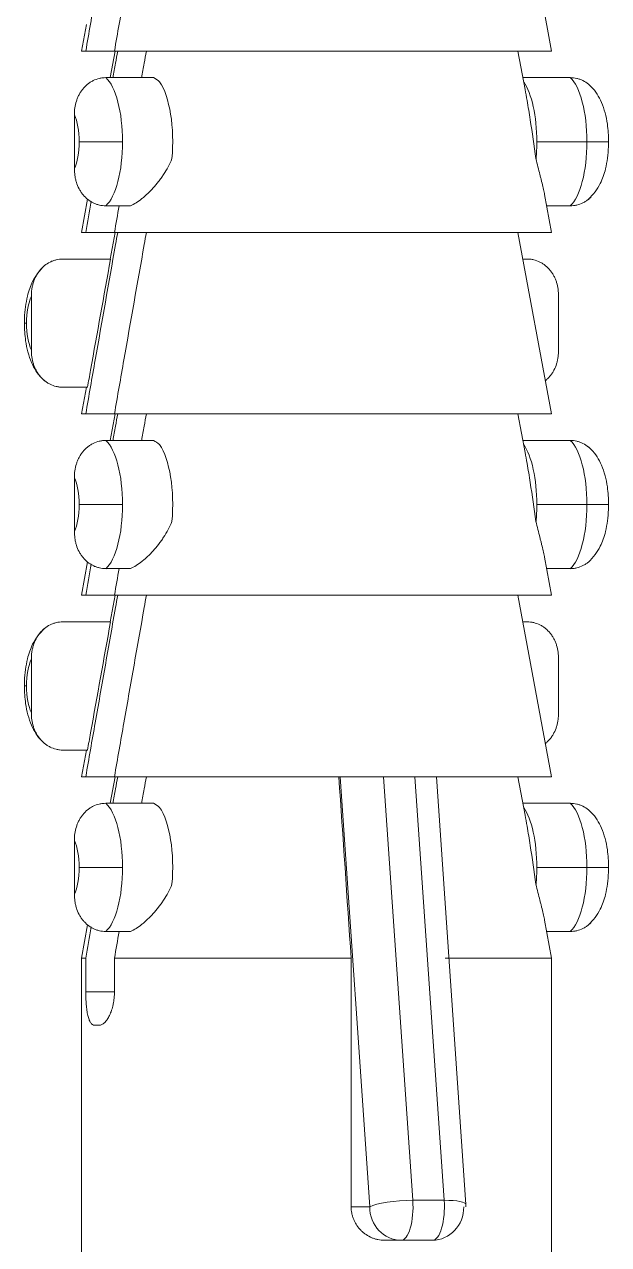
# Model space of a CAD drawing. Header units: millimetres. Extents: x 17284 to 19660, y -6011 to -2651.
# Drawn here: x 17810.46 to 17819.16, y -3349.9 to -3331.74 of the extents above; entities that cross this region are included whole.
import ezdxf

# ---------------------------------------------------------------- set-up
doc = ezdxf.new("R2010")
doc.units = ezdxf.units.MM

msp = doc.modelspace()

# ---------------------------------------------------------------- linework, layer by layer
at = {"linetype": 'Continuous', "lineweight": 18, "extrusion": (-1.22465e-16, -1, 0)}
for p, q in [((17818.306, -3332.141), (17817.806, -3329.441)), ((17811.379, -3331.744), (17811.306, -3332.141)), ((17811.37, -3332.141), (17811.306, -3332.141)), ((17811.37, -3332.141), (17811.797, -3332.141)), ((17811.806, -3332.141), (17811.733, -3332.537)), ((17818.306, -3332.141), (17811.797, -3332.141)), ((17817.912, -3332.715), (17817.806, -3332.141)), ((17811.669, -3332.537), (17812.38, -3332.537)), ((17818.584, -3332.537), (17817.879, -3332.537)), ((17811.201, -3333.891), (17811.201, -3333.091)), ((17811.398, -3334.345), (17811.306, -3334.841)), ((17811.669, -3334.444), (17812.037, -3334.444)), ((17818.306, -3334.841), (17818.201, -3334.274)), ((17818.584, -3334.444), (17818.233, -3334.444)), ((17811.37, -3334.841), (17811.306, -3334.841)), ((17811.37, -3334.841), (17811.797, -3334.841)), ((17811.806, -3334.841), (17811.733, -3335.237)), ((17818.306, -3334.841), (17811.797, -3334.841)), ((17818.306, -3337.541), (17817.806, -3334.841)), ((17811.028, -3335.237), (17811.739, -3335.237)), ((17817.943, -3335.237), (17817.879, -3335.237)), ((17810.561, -3335.791), (17810.561, -3336.591)), ((17818.41, -3335.791), (17818.41, -3336.591)), ((17811.028, -3337.144), (17811.396, -3337.144)), ((17811.379, -3337.144), (17811.306, -3337.541)), ((17811.37, -3337.541), (17811.306, -3337.541)), ((17811.37, -3337.541), (17811.797, -3337.541)), ((17811.806, -3337.541), (17811.733, -3337.937)), ((17818.306, -3337.541), (17811.797, -3337.541)), ((17817.912, -3338.115), (17817.806, -3337.541)), ((17811.669, -3337.937), (17812.38, -3337.937)), ((17818.584, -3337.937), (17817.879, -3337.937)), ((17811.201, -3339.291), (17811.201, -3338.491)), ((17818.306, -3340.241), (17818.201, -3339.674)), ((17811.398, -3339.745), (17811.306, -3340.241)), ((17811.669, -3339.844), (17812.037, -3339.844)), ((17818.584, -3339.844), (17818.233, -3339.844)), ((17811.37, -3340.241), (17811.306, -3340.241)), ((17811.37, -3340.241), (17811.797, -3340.241)), ((17811.806, -3340.241), (17811.733, -3340.637)), ((17818.306, -3340.241), (17811.797, -3340.241)), ((17818.306, -3342.941), (17817.806, -3340.241)), ((17811.028, -3340.637), (17811.739, -3340.637)), ((17817.943, -3340.637), (17817.879, -3340.637)), ((17810.561, -3341.191), (17810.561, -3341.991)), ((17818.41, -3341.191), (17818.41, -3341.991)), ((17811.028, -3342.544), (17811.396, -3342.544)), ((17811.379, -3342.544), (17811.306, -3342.941)), ((17811.37, -3342.941), (17811.306, -3342.941)), ((17811.37, -3342.941), (17811.797, -3342.941)), ((17811.806, -3342.941), (17811.733, -3343.337)), ((17818.306, -3342.941), (17811.797, -3342.941)), ((17817.031, -3349.306), (17816.592, -3342.941)), ((17817.912, -3343.515), (17817.806, -3342.941)), ((17811.669, -3343.337), (17812.38, -3343.337)), ((17818.584, -3343.337), (17817.879, -3343.337)), ((17811.201, -3344.691), (17811.201, -3343.891)), ((17811.398, -3345.145), (17811.306, -3345.641)), ((17818.306, -3345.641), (17818.201, -3345.074)), ((17811.669, -3345.244), (17812.037, -3345.244)), ((17818.584, -3345.244), (17818.233, -3345.244)), ((17811.37, -3345.641), (17811.306, -3345.641)), ((17811.306, -3345.641), (17811.306, -3351.641)), ((17811.37, -3345.641), (17811.37, -3346.141)), ((17811.797, -3345.641), (17815.322, -3345.641)), ((17811.797, -3345.641), (17811.797, -3346.141)), ((17815.322, -3349.341), (17815.322, -3345.641)), ((17816.724, -3345.641), (17818.306, -3345.641)), ((17818.306, -3351.641), (17818.306, -3345.641)), ((17811.572, -3346.641), (17811.501, -3346.641)), ((17816.065, -3349.841), (17815.815, -3349.841)), ((17816.065, -3349.841), (17816.532, -3349.841))]:
    msp.add_line(p, q, dxfattribs=at)
at = {"linetype": 'Continuous', "lineweight": 13, "extrusion": (-1.22465e-16, -1, 0)}
for p, q in [((17811.918, -3333.491), (17811.273, -3333.491)), ((17818.833, -3333.491), (17818.086, -3333.491)), ((17818.833, -3333.491), (17819.155, -3333.491)), ((17810.457, -3336.191), (17810.489, -3336.191)), ((17811.918, -3338.891), (17811.273, -3338.891)), ((17818.833, -3338.891), (17818.086, -3338.891)), ((17818.833, -3338.891), (17819.155, -3338.891)), ((17810.457, -3341.591), (17810.489, -3341.591)), ((17815.598, -3349.341), (17815.156, -3342.941)), ((17815.805, -3342.941), (17816.24, -3349.245)), ((17816.707, -3349.245), (17816.272, -3342.941)), ((17811.918, -3344.291), (17811.273, -3344.291)), ((17818.833, -3344.291), (17818.086, -3344.291)), ((17818.833, -3344.291), (17819.155, -3344.291)), ((17811.37, -3346.141), (17811.797, -3346.141)), ((17816.24, -3349.245), (17816.707, -3349.245)), ((17815.322, -3349.341), (17815.598, -3349.341))]:
    msp.add_line(p, q, dxfattribs=at)
at = {"linetype": 'Continuous', "lineweight": 18}
msp.add_arc((17816.532, -3349.341), 0.5, 0, 3.95, dxfattribs=at)
at = {"linetype": 'Continuous', "lineweight": 13}
for centre, major_axis, ratio, start_param, end_param in [((17811.562, -3333.491), (0, 1), 0.355976, 4.712389, 5.978493), ((17818.477, -3333.491), (0, -1), 0.355976, 1.570796, 2.8369), ((17811.095, -3333.491), (0, -0.5), 0.355976, 1.570796, 2.498092), ((17811.095, -3333.491), (0, -0.5), 0.355976, 0.643501, 1.570796), ((17811.562, -3333.491), (0, 1), 0.355976, 3.446285, 4.712389), ((17818.477, -3333.491), (0, -1), 0.355976, 0.304693, 1.570796), ((17810.667, -3336.191), (0, -0.5), 0.355976, 3.785094, 4.712389), ((17810.667, -3336.191), (0, -0.5), 0.355976, 4.712389, 5.639684), ((17811.562, -3338.891), (0, 1), 0.355976, 4.712389, 5.978493), ((17818.477, -3338.891), (0, -1), 0.355976, 1.570796, 2.8369), ((17811.095, -3338.891), (0, -0.5), 0.355976, 1.570796, 2.498092), ((17811.095, -3338.891), (0, -0.5), 0.355976, 0.643501, 1.570796), ((17811.562, -3338.891), (0, 1), 0.355976, 3.446285, 4.712389), ((17818.477, -3338.891), (0, -1), 0.355976, 0.304693, 1.570796), ((17810.667, -3341.591), (0, -0.5), 0.355976, 3.785094, 4.712389), ((17810.667, -3341.591), (0, -0.5), 0.355976, 4.712389, 5.639684), ((17811.562, -3344.291), (0, 1), 0.355976, 4.712389, 5.978493), ((17818.477, -3344.291), (0, -1), 0.355976, 1.570796, 2.8369), ((17811.095, -3344.291), (0, -0.5), 0.355976, 1.570796, 2.498092), ((17811.095, -3344.291), (0, -0.5), 0.355976, 0.643501, 1.570796), ((17811.562, -3344.291), (0, 1), 0.355976, 3.446285, 4.712389), ((17818.477, -3344.291), (0, -1), 0.355976, 0.304693, 1.570796), ((17816.065, -3349.341), (0.499, 0.034), 0.177949, 1.200653, 2.771449), ((17816.065, -3349.341), (0, 0.5), 0.355976, 3.141593, 4.903982), ((17816.532, -3349.341), (0, -0.5), 0.355976, 0, 1.762389), ((17816.532, -3349.341), (0.499, 0.034), 0.177949, 0.000027, 1.200653), ((17816.065, -3349.341), (0, -0.5), 0.934495, 4.712389, 6.283185)]:
    msp.add_ellipse(centre, major_axis=major_axis, ratio=ratio, start_param=start_param, end_param=end_param, dxfattribs=at)
at = {"linetype": 'Continuous', "lineweight": 18}
for centre, major_axis, ratio, start_param, end_param in [((17812.309, -3333.491), (0, 1), 0.355976, 4.457766, 5.814651), ((17817.73, -3333.491), (0, 1), 0.355976, 4.712389, 5.814651), ((17817.73, -3333.491), (0, 1), 0.355976, 4.457766, 4.712389), ((17812.309, -3338.891), (0, 1), 0.355976, 4.457766, 5.814651), ((17817.73, -3338.891), (0, 1), 0.355976, 4.712389, 5.814651), ((17817.73, -3338.891), (0, 1), 0.355976, 4.457766, 4.712389), ((17812.309, -3344.291), (0, 1), 0.355976, 4.457766, 5.814651), ((17817.73, -3344.291), (0, 1), 0.355976, 4.712389, 5.814651), ((17817.73, -3344.291), (0, 1), 0.355976, 4.457766, 4.712389), ((17816.532, -3349.341), (0, -0.5), 0.934495, 0, 1.570796)]:
    msp.add_ellipse(centre, major_axis=major_axis, ratio=ratio, start_param=start_param, end_param=end_param, dxfattribs=at)
for points, knots in [([(17811.846, -3329.441), (17811.835, -3329.501), (17811.824, -3329.562), (17811.712, -3330.194), (17811.612, -3330.766), (17811.464, -3331.605), (17811.417, -3331.873), (17811.37, -3332.141)], [0, 0, 0, 0, 0.067447, 0.067447, 0.702741, 0.702741, 1, 1, 1, 1]), ([(17812.273, -3329.441), (17812.262, -3329.501), (17812.251, -3329.562), (17812.14, -3330.194), (17812.039, -3330.766), (17811.891, -3331.605), (17811.844, -3331.873), (17811.797, -3332.141)], [0, 0, 0, 0, 0.067447, 0.067447, 0.702741, 0.702741, 1, 1, 1, 1]), ([(17811.846, -3332.141), (17811.835, -3332.201), (17811.824, -3332.262), (17811.801, -3332.394), (17811.788, -3332.465), (17811.776, -3332.537)], [0, 0, 0, 0, 0.459752, 0.459752, 1, 1, 1, 1]), ([(17812.273, -3332.141), (17812.262, -3332.201), (17812.251, -3332.262), (17812.228, -3332.394), (17812.215, -3332.465), (17812.203, -3332.537)], [0, 0, 0, 0, 0.459752, 0.459752, 1, 1, 1, 1]), ([(17811.201, -3333.091), (17811.201, -3333.021), (17811.21, -3332.953), (17811.236, -3332.87), (17811.242, -3332.854), (17811.255, -3332.822), (17811.269, -3332.791), (17811.287, -3332.762), (17811.3, -3332.74), (17811.305, -3332.733), (17811.315, -3332.72), (17811.32, -3332.713), (17811.347, -3332.68), (17811.371, -3332.656), (17811.409, -3332.625), (17811.423, -3332.615), (17811.444, -3332.602), (17811.451, -3332.597), (17811.465, -3332.589), (17811.472, -3332.585), (17811.509, -3332.567), (17811.54, -3332.556), (17811.587, -3332.544), (17811.604, -3332.541), (17811.636, -3332.538), (17811.652, -3332.537), (17811.669, -3332.537)], [0, 0, 0, 0, 0.25, 0.25, 0.3125, 0.3125, 0.375, 0.4375, 0.4375, 0.46875, 0.46875, 0.5, 0.5, 0.625, 0.625, 0.6875, 0.6875, 0.71875, 0.71875, 0.75, 0.75, 0.875, 0.875, 0.9375, 0.9375, 1, 1, 1, 1]), ([(17818.584, -3332.537), (17818.617, -3332.537), (17818.649, -3332.54), (17818.696, -3332.552), (17818.712, -3332.556), (17818.743, -3332.567), (17818.758, -3332.574), (17818.802, -3332.596), (17818.829, -3332.614), (17818.858, -3332.637), (17818.861, -3332.639), (17818.864, -3332.642)], [0, 0, 0, 0, 0.321117, 0.321117, 0.481676, 0.481676, 0.642235, 0.642235, 0.963352, 0.963352, 1, 1, 1, 1]), ([(17817.912, -3332.712), (17817.922, -3332.767), (17817.932, -3332.822), (17817.958, -3332.972), (17817.973, -3333.067), (17818.019, -3333.354), (17818.047, -3333.547), (17818.074, -3333.742)], [0, 0, 0, 0, 0.164651, 0.164651, 0.4431, 0.4431, 1, 1, 1, 1]), ([(17819.155, -3333.491), (17819.155, -3333.4), (17819.14, -3333.193), (17819.069, -3332.912), (17818.953, -3332.724), (17818.87, -3332.646), (17818.855, -3332.633)], [0, 0, 0, 0, 0.265683, 0.628412, 0.938194, 1, 1, 1, 1]), ([(17818.855, -3334.348), (17818.929, -3334.277), (17819.035, -3334.137), (17819.123, -3333.874), (17819.152, -3333.654), (17819.155, -3333.516), (17819.155, -3333.491)], [0, 0, 0, 0, 0.327084, 0.583022, 0.924325, 1, 1, 1, 1]), ([(17811.669, -3334.444), (17811.636, -3334.444), (17811.604, -3334.441), (17811.557, -3334.429), (17811.541, -3334.425), (17811.51, -3334.414), (17811.495, -3334.407), (17811.451, -3334.385), (17811.423, -3334.367), (17811.391, -3334.341), (17811.384, -3334.336), (17811.372, -3334.324), (17811.354, -3334.307), (17811.326, -3334.276), (17811.306, -3334.249), (17811.287, -3334.22), (17811.278, -3334.205), (17811.254, -3334.16), (17811.241, -3334.128), (17811.226, -3334.079), (17811.221, -3334.062), (17811.214, -3334.028), (17811.211, -3334.011), (17811.204, -3333.96), (17811.201, -3333.925), (17811.201, -3333.891)], [0, 0, 0, 0, 0.125, 0.125, 0.1875, 0.1875, 0.25, 0.25, 0.375, 0.375, 0.40625, 0.40625, 0.4375, 0.5, 0.5625, 0.5625, 0.625, 0.625, 0.75, 0.75, 0.8125, 0.8125, 0.875, 0.875, 1, 1, 1, 1]), ([(17812.654, -3333.742), (17812.636, -3333.784), (17812.617, -3333.825), (17812.575, -3333.903), (17812.553, -3333.941), (17812.517, -3333.996), (17812.505, -3334.014), (17812.48, -3334.049), (17812.468, -3334.066), (17812.429, -3334.117), (17812.402, -3334.149), (17812.348, -3334.209), (17812.32, -3334.237), (17812.278, -3334.277), (17812.264, -3334.289), (17812.235, -3334.314), (17812.221, -3334.326), (17812.178, -3334.36), (17812.149, -3334.38), (17812.092, -3334.416), (17812.064, -3334.431), (17812.037, -3334.444)], [0, 0, 0, 0, 0.125, 0.125, 0.25, 0.25, 0.3125, 0.3125, 0.375, 0.375, 0.5, 0.5, 0.625, 0.625, 0.6875, 0.6875, 0.75, 0.75, 0.875, 0.875, 1, 1, 1, 1]), ([(17818.074, -3333.742), (17818.084, -3333.784), (17818.094, -3333.825), (17818.113, -3333.903), (17818.123, -3333.941), (17818.136, -3333.996), (17818.141, -3334.014), (17818.15, -3334.049), (17818.154, -3334.066), (17818.166, -3334.117), (17818.174, -3334.149), (17818.188, -3334.209), (17818.194, -3334.237), (17818.2, -3334.269), (17818.201, -3334.275), (17818.202, -3334.281)], [0, 0, 0, 0, 0.191612, 0.191612, 0.383225, 0.383225, 0.479031, 0.479031, 0.574837, 0.574837, 0.766449, 0.766449, 0.958061, 0.958061, 1, 1, 1, 1]), ([(17818.895, -3334.311), (17818.883, -3334.323), (17818.87, -3334.335), (17818.843, -3334.356), (17818.83, -3334.366), (17818.809, -3334.38), (17818.802, -3334.384), (17818.788, -3334.392), (17818.78, -3334.396), (17818.744, -3334.414), (17818.713, -3334.425), (17818.665, -3334.437), (17818.649, -3334.44), (17818.617, -3334.444), (17818.6, -3334.444), (17818.584, -3334.444)], [0, 0, 0, 0, 0.148816, 0.148816, 0.29068, 0.29068, 0.361612, 0.361612, 0.432544, 0.432544, 0.716272, 0.716272, 0.858136, 0.858136, 1, 1, 1, 1]), ([(17811.846, -3334.841), (17811.835, -3334.901), (17811.824, -3334.962), (17811.712, -3335.594), (17811.612, -3336.166), (17811.464, -3337.005), (17811.417, -3337.273), (17811.37, -3337.541)], [0, 0, 0, 0, 0.067447, 0.067447, 0.702741, 0.702741, 1, 1, 1, 1]), ([(17812.273, -3334.841), (17812.262, -3334.901), (17812.251, -3334.962), (17812.14, -3335.594), (17812.039, -3336.166), (17811.891, -3337.005), (17811.844, -3337.273), (17811.797, -3337.541)], [0, 0, 0, 0, 0.067447, 0.067447, 0.702741, 0.702741, 1, 1, 1, 1]), ([(17810.757, -3335.333), (17810.683, -3335.404), (17810.576, -3335.544), (17810.489, -3335.807), (17810.459, -3336.027), (17810.457, -3336.165), (17810.457, -3336.191)], [0, 0, 0, 0, 0.327084, 0.583022, 0.924325, 1, 1, 1, 1]), ([(17811.028, -3335.237), (17810.995, -3335.237), (17810.963, -3335.24), (17810.916, -3335.252), (17810.9, -3335.256), (17810.869, -3335.267), (17810.854, -3335.274), (17810.81, -3335.296), (17810.782, -3335.314), (17810.75, -3335.34), (17810.744, -3335.345), (17810.731, -3335.357), (17810.713, -3335.374), (17810.685, -3335.405), (17810.665, -3335.432), (17810.646, -3335.461), (17810.638, -3335.476), (17810.614, -3335.521), (17810.601, -3335.553), (17810.585, -3335.602), (17810.581, -3335.619), (17810.573, -3335.653), (17810.57, -3335.67), (17810.563, -3335.721), (17810.561, -3335.756), (17810.561, -3335.791)], [0, 0, 0, 0, 0.125, 0.125, 0.1875, 0.1875, 0.25, 0.25, 0.375, 0.375, 0.40625, 0.40625, 0.4375, 0.5, 0.5625, 0.5625, 0.625, 0.625, 0.75, 0.75, 0.8125, 0.8125, 0.875, 0.875, 1, 1, 1, 1]), ([(17811.739, -3335.237), (17811.64, -3335.788), (17811.54, -3336.339), (17811.426, -3336.975), (17811.411, -3337.06), (17811.396, -3337.144)], [0, 0, 0, 0, 0.866606, 0.866606, 1, 1, 1, 1]), ([(17818.41, -3335.791), (17818.41, -3335.721), (17818.402, -3335.653), (17818.376, -3335.57), (17818.37, -3335.554), (17818.357, -3335.522), (17818.343, -3335.491), (17818.325, -3335.462), (17818.311, -3335.44), (17818.307, -3335.433), (17818.297, -3335.42), (17818.291, -3335.413), (17818.265, -3335.38), (17818.241, -3335.356), (17818.203, -3335.325), (17818.189, -3335.315), (17818.168, -3335.302), (17818.161, -3335.297), (17818.147, -3335.289), (17818.139, -3335.285), (17818.103, -3335.267), (17818.072, -3335.256), (17818.025, -3335.244), (17818.008, -3335.241), (17817.976, -3335.238), (17817.96, -3335.237), (17817.943, -3335.237)], [0, 0, 0, 0, 0.25, 0.25, 0.3125, 0.3125, 0.375, 0.4375, 0.4375, 0.46875, 0.46875, 0.5, 0.5, 0.625, 0.625, 0.6875, 0.6875, 0.71875, 0.71875, 0.75, 0.75, 0.875, 0.875, 0.9375, 0.9375, 1, 1, 1, 1]), ([(17810.457, -3336.191), (17810.456, -3336.281), (17810.472, -3336.488), (17810.543, -3336.769), (17810.659, -3336.957), (17810.742, -3337.035), (17810.757, -3337.048)], [0, 0, 0, 0, 0.265683, 0.628412, 0.938194, 1, 1, 1, 1]), ([(17810.561, -3336.591), (17810.561, -3336.66), (17810.569, -3336.728), (17810.595, -3336.811), (17810.601, -3336.827), (17810.614, -3336.859), (17810.629, -3336.89), (17810.646, -3336.919), (17810.66, -3336.941), (17810.665, -3336.948), (17810.675, -3336.961), (17810.68, -3336.968), (17810.706, -3337.001), (17810.73, -3337.025), (17810.769, -3337.056), (17810.782, -3337.066), (17810.803, -3337.08), (17810.81, -3337.084), (17810.824, -3337.092), (17810.832, -3337.096), (17810.868, -3337.114), (17810.899, -3337.125), (17810.947, -3337.137), (17810.963, -3337.14), (17810.995, -3337.144), (17811.012, -3337.144), (17811.028, -3337.144)], [0, 0, 0, 0, 0.25, 0.25, 0.3125, 0.3125, 0.375, 0.4375, 0.4375, 0.46875, 0.46875, 0.5, 0.5, 0.625, 0.625, 0.6875, 0.6875, 0.71875, 0.71875, 0.75, 0.75, 0.875, 0.875, 0.9375, 0.9375, 1, 1, 1, 1]), ([(17818.215, -3337.046), (17818.221, -3337.041), (17818.228, -3337.036), (17818.24, -3337.024), (17818.258, -3337.007), (17818.286, -3336.976), (17818.306, -3336.949), (17818.325, -3336.92), (17818.334, -3336.905), (17818.357, -3336.86), (17818.37, -3336.828), (17818.386, -3336.779), (17818.39, -3336.762), (17818.398, -3336.728), (17818.401, -3336.711), (17818.408, -3336.66), (17818.41, -3336.625), (17818.41, -3336.591)], [0, 0, 0, 0, 0.048883, 0.048883, 0.098942, 0.199059, 0.299177, 0.299177, 0.399294, 0.399294, 0.59953, 0.59953, 0.699647, 0.699647, 0.799765, 0.799765, 1, 1, 1, 1]), ([(17811.846, -3337.541), (17811.835, -3337.601), (17811.824, -3337.662), (17811.801, -3337.794), (17811.788, -3337.865), (17811.776, -3337.937)], [0, 0, 0, 0, 0.459752, 0.459752, 1, 1, 1, 1]), ([(17812.273, -3337.541), (17812.262, -3337.601), (17812.251, -3337.662), (17812.228, -3337.794), (17812.215, -3337.865), (17812.203, -3337.937)], [0, 0, 0, 0, 0.459752, 0.459752, 1, 1, 1, 1]), ([(17811.201, -3338.491), (17811.201, -3338.421), (17811.21, -3338.353), (17811.236, -3338.27), (17811.242, -3338.254), (17811.255, -3338.222), (17811.269, -3338.191), (17811.287, -3338.162), (17811.3, -3338.14), (17811.305, -3338.133), (17811.315, -3338.12), (17811.32, -3338.113), (17811.347, -3338.08), (17811.371, -3338.056), (17811.409, -3338.025), (17811.423, -3338.015), (17811.444, -3338.002), (17811.451, -3337.997), (17811.465, -3337.989), (17811.472, -3337.985), (17811.509, -3337.967), (17811.54, -3337.956), (17811.587, -3337.944), (17811.604, -3337.941), (17811.636, -3337.938), (17811.652, -3337.937), (17811.669, -3337.937)], [0, 0, 0, 0, 0.25, 0.25, 0.3125, 0.3125, 0.375, 0.4375, 0.4375, 0.46875, 0.46875, 0.5, 0.5, 0.625, 0.625, 0.6875, 0.6875, 0.71875, 0.71875, 0.75, 0.75, 0.875, 0.875, 0.9375, 0.9375, 1, 1, 1, 1]), ([(17818.584, -3337.937), (17818.617, -3337.937), (17818.649, -3337.94), (17818.696, -3337.952), (17818.712, -3337.956), (17818.743, -3337.967), (17818.758, -3337.974), (17818.802, -3337.996), (17818.829, -3338.014), (17818.858, -3338.037), (17818.861, -3338.039), (17818.864, -3338.042)], [0, 0, 0, 0, 0.321117, 0.321117, 0.481676, 0.481676, 0.642235, 0.642235, 0.963352, 0.963352, 1, 1, 1, 1]), ([(17819.155, -3338.891), (17819.155, -3338.8), (17819.14, -3338.593), (17819.069, -3338.312), (17818.953, -3338.124), (17818.87, -3338.046), (17818.855, -3338.033)], [0, 0, 0, 0, 0.265683, 0.628412, 0.938194, 1, 1, 1, 1]), ([(17817.912, -3338.112), (17817.922, -3338.167), (17817.932, -3338.222), (17817.958, -3338.372), (17817.973, -3338.467), (17818.019, -3338.754), (17818.047, -3338.947), (17818.074, -3339.142)], [0, 0, 0, 0, 0.164651, 0.164651, 0.4431, 0.4431, 1, 1, 1, 1]), ([(17818.855, -3339.748), (17818.929, -3339.677), (17819.035, -3339.537), (17819.123, -3339.274), (17819.152, -3339.054), (17819.155, -3338.916), (17819.155, -3338.891)], [0, 0, 0, 0, 0.327084, 0.583022, 0.924325, 1, 1, 1, 1]), ([(17812.654, -3339.142), (17812.636, -3339.184), (17812.617, -3339.225), (17812.575, -3339.303), (17812.553, -3339.341), (17812.517, -3339.396), (17812.505, -3339.414), (17812.48, -3339.449), (17812.468, -3339.466), (17812.429, -3339.517), (17812.402, -3339.549), (17812.348, -3339.609), (17812.32, -3339.637), (17812.278, -3339.677), (17812.264, -3339.689), (17812.235, -3339.714), (17812.221, -3339.726), (17812.178, -3339.76), (17812.149, -3339.78), (17812.092, -3339.816), (17812.064, -3339.831), (17812.037, -3339.844)], [0, 0, 0, 0, 0.125, 0.125, 0.25, 0.25, 0.3125, 0.3125, 0.375, 0.375, 0.5, 0.5, 0.625, 0.625, 0.6875, 0.6875, 0.75, 0.75, 0.875, 0.875, 1, 1, 1, 1]), ([(17818.074, -3339.142), (17818.084, -3339.184), (17818.094, -3339.225), (17818.113, -3339.303), (17818.123, -3339.341), (17818.136, -3339.396), (17818.141, -3339.414), (17818.15, -3339.449), (17818.154, -3339.466), (17818.166, -3339.517), (17818.174, -3339.549), (17818.188, -3339.609), (17818.194, -3339.637), (17818.2, -3339.669), (17818.201, -3339.675), (17818.202, -3339.681)], [0, 0, 0, 0, 0.191612, 0.191612, 0.383225, 0.383225, 0.479031, 0.479031, 0.574837, 0.574837, 0.766449, 0.766449, 0.958061, 0.958061, 1, 1, 1, 1]), ([(17811.669, -3339.844), (17811.636, -3339.844), (17811.604, -3339.841), (17811.557, -3339.829), (17811.541, -3339.825), (17811.51, -3339.814), (17811.495, -3339.807), (17811.451, -3339.785), (17811.423, -3339.767), (17811.391, -3339.741), (17811.384, -3339.736), (17811.372, -3339.724), (17811.354, -3339.707), (17811.326, -3339.676), (17811.306, -3339.649), (17811.287, -3339.62), (17811.278, -3339.605), (17811.254, -3339.56), (17811.241, -3339.528), (17811.226, -3339.479), (17811.221, -3339.462), (17811.214, -3339.428), (17811.211, -3339.411), (17811.204, -3339.36), (17811.201, -3339.325), (17811.201, -3339.291)], [0, 0, 0, 0, 0.125, 0.125, 0.1875, 0.1875, 0.25, 0.25, 0.375, 0.375, 0.40625, 0.40625, 0.4375, 0.5, 0.5625, 0.5625, 0.625, 0.625, 0.75, 0.75, 0.8125, 0.8125, 0.875, 0.875, 1, 1, 1, 1]), ([(17818.895, -3339.711), (17818.883, -3339.723), (17818.87, -3339.735), (17818.843, -3339.756), (17818.83, -3339.766), (17818.809, -3339.78), (17818.802, -3339.784), (17818.788, -3339.792), (17818.78, -3339.796), (17818.744, -3339.814), (17818.713, -3339.825), (17818.665, -3339.837), (17818.649, -3339.84), (17818.617, -3339.844), (17818.6, -3339.844), (17818.584, -3339.844)], [0, 0, 0, 0, 0.148816, 0.148816, 0.29068, 0.29068, 0.361612, 0.361612, 0.432544, 0.432544, 0.716272, 0.716272, 0.858136, 0.858136, 1, 1, 1, 1]), ([(17811.846, -3340.241), (17811.835, -3340.301), (17811.824, -3340.362), (17811.712, -3340.994), (17811.612, -3341.566), (17811.464, -3342.405), (17811.417, -3342.673), (17811.37, -3342.941)], [0, 0, 0, 0, 0.067447, 0.067447, 0.702741, 0.702741, 1, 1, 1, 1]), ([(17812.273, -3340.241), (17812.262, -3340.301), (17812.251, -3340.362), (17812.14, -3340.994), (17812.039, -3341.566), (17811.891, -3342.405), (17811.844, -3342.673), (17811.797, -3342.941)], [0, 0, 0, 0, 0.067447, 0.067447, 0.702741, 0.702741, 1, 1, 1, 1]), ([(17810.757, -3340.733), (17810.683, -3340.804), (17810.576, -3340.944), (17810.489, -3341.207), (17810.459, -3341.427), (17810.457, -3341.565), (17810.457, -3341.591)], [0, 0, 0, 0, 0.327084, 0.583022, 0.924325, 1, 1, 1, 1]), ([(17811.028, -3340.637), (17810.995, -3340.637), (17810.963, -3340.64), (17810.916, -3340.652), (17810.9, -3340.656), (17810.869, -3340.667), (17810.854, -3340.674), (17810.81, -3340.696), (17810.782, -3340.714), (17810.75, -3340.74), (17810.744, -3340.745), (17810.731, -3340.757), (17810.713, -3340.774), (17810.685, -3340.805), (17810.665, -3340.832), (17810.646, -3340.861), (17810.638, -3340.876), (17810.614, -3340.921), (17810.601, -3340.953), (17810.585, -3341.002), (17810.581, -3341.019), (17810.573, -3341.053), (17810.57, -3341.07), (17810.563, -3341.121), (17810.561, -3341.156), (17810.561, -3341.191)], [0, 0, 0, 0, 0.125, 0.125, 0.1875, 0.1875, 0.25, 0.25, 0.375, 0.375, 0.40625, 0.40625, 0.4375, 0.5, 0.5625, 0.5625, 0.625, 0.625, 0.75, 0.75, 0.8125, 0.8125, 0.875, 0.875, 1, 1, 1, 1]), ([(17811.739, -3340.637), (17811.64, -3341.188), (17811.54, -3341.739), (17811.426, -3342.375), (17811.411, -3342.46), (17811.396, -3342.544)], [0, 0, 0, 0, 0.866606, 0.866606, 1, 1, 1, 1]), ([(17818.41, -3341.191), (17818.41, -3341.121), (17818.402, -3341.053), (17818.376, -3340.97), (17818.37, -3340.954), (17818.357, -3340.922), (17818.343, -3340.891), (17818.325, -3340.862), (17818.311, -3340.84), (17818.307, -3340.833), (17818.297, -3340.82), (17818.291, -3340.813), (17818.265, -3340.78), (17818.241, -3340.756), (17818.203, -3340.725), (17818.189, -3340.715), (17818.168, -3340.702), (17818.161, -3340.697), (17818.147, -3340.689), (17818.139, -3340.685), (17818.103, -3340.667), (17818.072, -3340.656), (17818.025, -3340.644), (17818.008, -3340.641), (17817.976, -3340.638), (17817.96, -3340.637), (17817.943, -3340.637)], [0, 0, 0, 0, 0.25, 0.25, 0.3125, 0.3125, 0.375, 0.4375, 0.4375, 0.46875, 0.46875, 0.5, 0.5, 0.625, 0.625, 0.6875, 0.6875, 0.71875, 0.71875, 0.75, 0.75, 0.875, 0.875, 0.9375, 0.9375, 1, 1, 1, 1]), ([(17810.457, -3341.591), (17810.456, -3341.681), (17810.472, -3341.888), (17810.543, -3342.169), (17810.659, -3342.357), (17810.742, -3342.435), (17810.757, -3342.448)], [0, 0, 0, 0, 0.265683, 0.628412, 0.938194, 1, 1, 1, 1]), ([(17810.561, -3341.991), (17810.561, -3342.06), (17810.569, -3342.128), (17810.595, -3342.211), (17810.601, -3342.227), (17810.614, -3342.259), (17810.629, -3342.29), (17810.646, -3342.319), (17810.66, -3342.341), (17810.665, -3342.348), (17810.675, -3342.361), (17810.68, -3342.368), (17810.706, -3342.401), (17810.73, -3342.425), (17810.769, -3342.456), (17810.782, -3342.466), (17810.803, -3342.48), (17810.81, -3342.484), (17810.824, -3342.492), (17810.832, -3342.496), (17810.868, -3342.514), (17810.899, -3342.525), (17810.947, -3342.537), (17810.963, -3342.54), (17810.995, -3342.544), (17811.012, -3342.544), (17811.028, -3342.544)], [0, 0, 0, 0, 0.25, 0.25, 0.3125, 0.3125, 0.375, 0.4375, 0.4375, 0.46875, 0.46875, 0.5, 0.5, 0.625, 0.625, 0.6875, 0.6875, 0.71875, 0.71875, 0.75, 0.75, 0.875, 0.875, 0.9375, 0.9375, 1, 1, 1, 1]), ([(17818.215, -3342.446), (17818.221, -3342.441), (17818.228, -3342.436), (17818.24, -3342.424), (17818.258, -3342.407), (17818.286, -3342.376), (17818.306, -3342.349), (17818.325, -3342.32), (17818.334, -3342.305), (17818.357, -3342.26), (17818.37, -3342.228), (17818.386, -3342.179), (17818.39, -3342.162), (17818.398, -3342.128), (17818.401, -3342.111), (17818.408, -3342.06), (17818.41, -3342.025), (17818.41, -3341.991)], [0, 0, 0, 0, 0.048883, 0.048883, 0.098942, 0.199059, 0.299177, 0.299177, 0.399294, 0.399294, 0.59953, 0.59953, 0.699647, 0.699647, 0.799765, 0.799765, 1, 1, 1, 1]), ([(17811.846, -3342.941), (17811.835, -3343.001), (17811.824, -3343.062), (17811.801, -3343.194), (17811.788, -3343.265), (17811.776, -3343.337)], [0, 0, 0, 0, 0.459752, 0.459752, 1, 1, 1, 1]), ([(17812.273, -3342.941), (17812.262, -3343.001), (17812.251, -3343.062), (17812.228, -3343.194), (17812.215, -3343.265), (17812.203, -3343.337)], [0, 0, 0, 0, 0.459752, 0.459752, 1, 1, 1, 1]), ([(17811.201, -3343.891), (17811.201, -3343.821), (17811.21, -3343.753), (17811.236, -3343.67), (17811.242, -3343.654), (17811.255, -3343.622), (17811.269, -3343.591), (17811.287, -3343.562), (17811.3, -3343.54), (17811.305, -3343.533), (17811.315, -3343.52), (17811.32, -3343.513), (17811.347, -3343.48), (17811.371, -3343.456), (17811.409, -3343.425), (17811.423, -3343.415), (17811.444, -3343.402), (17811.451, -3343.397), (17811.465, -3343.389), (17811.472, -3343.385), (17811.509, -3343.367), (17811.54, -3343.356), (17811.587, -3343.344), (17811.604, -3343.341), (17811.636, -3343.338), (17811.652, -3343.337), (17811.669, -3343.337)], [0, 0, 0, 0, 0.25, 0.25, 0.3125, 0.3125, 0.375, 0.4375, 0.4375, 0.46875, 0.46875, 0.5, 0.5, 0.625, 0.625, 0.6875, 0.6875, 0.71875, 0.71875, 0.75, 0.75, 0.875, 0.875, 0.9375, 0.9375, 1, 1, 1, 1]), ([(17818.584, -3343.337), (17818.617, -3343.337), (17818.649, -3343.34), (17818.696, -3343.352), (17818.712, -3343.356), (17818.743, -3343.367), (17818.758, -3343.374), (17818.802, -3343.396), (17818.829, -3343.414), (17818.858, -3343.437), (17818.861, -3343.439), (17818.864, -3343.442)], [0, 0, 0, 0, 0.321117, 0.321117, 0.481676, 0.481676, 0.642235, 0.642235, 0.963352, 0.963352, 1, 1, 1, 1]), ([(17817.912, -3343.512), (17817.922, -3343.567), (17817.932, -3343.622), (17817.958, -3343.772), (17817.973, -3343.867), (17818.019, -3344.154), (17818.047, -3344.347), (17818.074, -3344.542)], [0, 0, 0, 0, 0.164651, 0.164651, 0.4431, 0.4431, 1, 1, 1, 1]), ([(17819.155, -3344.291), (17819.155, -3344.2), (17819.14, -3343.993), (17819.069, -3343.712), (17818.953, -3343.524), (17818.87, -3343.446), (17818.855, -3343.433)], [0, 0, 0, 0, 0.265683, 0.628412, 0.938194, 1, 1, 1, 1]), ([(17818.855, -3345.148), (17818.929, -3345.077), (17819.035, -3344.937), (17819.123, -3344.674), (17819.152, -3344.454), (17819.155, -3344.316), (17819.155, -3344.291)], [0, 0, 0, 0, 0.327084, 0.583022, 0.924325, 1, 1, 1, 1]), ([(17812.654, -3344.542), (17812.636, -3344.584), (17812.617, -3344.625), (17812.575, -3344.703), (17812.553, -3344.741), (17812.517, -3344.796), (17812.505, -3344.814), (17812.48, -3344.849), (17812.468, -3344.866), (17812.429, -3344.917), (17812.402, -3344.949), (17812.348, -3345.009), (17812.32, -3345.037), (17812.278, -3345.077), (17812.264, -3345.089), (17812.235, -3345.114), (17812.221, -3345.126), (17812.178, -3345.16), (17812.149, -3345.18), (17812.092, -3345.216), (17812.064, -3345.231), (17812.037, -3345.244)], [0, 0, 0, 0, 0.125, 0.125, 0.25, 0.25, 0.3125, 0.3125, 0.375, 0.375, 0.5, 0.5, 0.625, 0.625, 0.6875, 0.6875, 0.75, 0.75, 0.875, 0.875, 1, 1, 1, 1]), ([(17818.074, -3344.542), (17818.084, -3344.584), (17818.094, -3344.625), (17818.113, -3344.703), (17818.123, -3344.741), (17818.136, -3344.796), (17818.141, -3344.814), (17818.15, -3344.849), (17818.154, -3344.866), (17818.166, -3344.917), (17818.174, -3344.949), (17818.188, -3345.009), (17818.194, -3345.037), (17818.2, -3345.069), (17818.201, -3345.075), (17818.202, -3345.081)], [0, 0, 0, 0, 0.191612, 0.191612, 0.383225, 0.383225, 0.479031, 0.479031, 0.574837, 0.574837, 0.766449, 0.766449, 0.958061, 0.958061, 1, 1, 1, 1]), ([(17811.669, -3345.244), (17811.636, -3345.244), (17811.604, -3345.241), (17811.557, -3345.229), (17811.541, -3345.225), (17811.51, -3345.214), (17811.495, -3345.207), (17811.451, -3345.185), (17811.423, -3345.167), (17811.391, -3345.141), (17811.384, -3345.136), (17811.372, -3345.124), (17811.354, -3345.107), (17811.326, -3345.076), (17811.306, -3345.049), (17811.287, -3345.02), (17811.278, -3345.005), (17811.254, -3344.96), (17811.241, -3344.928), (17811.226, -3344.879), (17811.221, -3344.862), (17811.214, -3344.828), (17811.211, -3344.811), (17811.204, -3344.76), (17811.201, -3344.725), (17811.201, -3344.691)], [0, 0, 0, 0, 0.125, 0.125, 0.1875, 0.1875, 0.25, 0.25, 0.375, 0.375, 0.40625, 0.40625, 0.4375, 0.5, 0.5625, 0.5625, 0.625, 0.625, 0.75, 0.75, 0.8125, 0.8125, 0.875, 0.875, 1, 1, 1, 1]), ([(17818.895, -3345.111), (17818.883, -3345.123), (17818.87, -3345.135), (17818.843, -3345.156), (17818.83, -3345.166), (17818.809, -3345.18), (17818.802, -3345.184), (17818.788, -3345.192), (17818.78, -3345.196), (17818.744, -3345.214), (17818.713, -3345.225), (17818.665, -3345.237), (17818.649, -3345.24), (17818.617, -3345.244), (17818.6, -3345.244), (17818.584, -3345.244)], [0, 0, 0, 0, 0.148816, 0.148816, 0.29068, 0.29068, 0.361612, 0.361612, 0.432544, 0.432544, 0.716272, 0.716272, 0.858136, 0.858136, 1, 1, 1, 1]), ([(17811.37, -3346.141), (17811.37, -3346.174), (17811.371, -3346.206), (17811.373, -3346.254), (17811.373, -3346.27), (17811.375, -3346.301), (17811.376, -3346.317), (17811.38, -3346.362), (17811.383, -3346.391), (17811.389, -3346.432), (17811.391, -3346.445), (17811.396, -3346.47), (17811.399, -3346.483), (17811.407, -3346.517), (17811.413, -3346.538), (17811.421, -3346.561), (17811.423, -3346.565), (17811.427, -3346.573), (17811.433, -3346.586), (17811.443, -3346.603), (17811.451, -3346.614), (17811.46, -3346.624), (17811.465, -3346.628), (17811.48, -3346.637), (17811.49, -3346.641), (17811.501, -3346.641)], [0, 0, 0, 0, 0.125, 0.125, 0.1875, 0.1875, 0.25, 0.25, 0.375, 0.375, 0.4375, 0.4375, 0.5, 0.5, 0.625, 0.625, 0.65625, 0.65625, 0.6875, 0.75, 0.8125, 0.8125, 0.875, 0.875, 1, 1, 1, 1]), ([(17811.797, -3346.141), (17811.797, -3346.174), (17811.796, -3346.206), (17811.791, -3346.254), (17811.789, -3346.27), (17811.784, -3346.301), (17811.781, -3346.317), (17811.771, -3346.362), (17811.764, -3346.391), (17811.75, -3346.432), (17811.745, -3346.445), (17811.735, -3346.47), (17811.73, -3346.483), (17811.713, -3346.517), (17811.701, -3346.538), (17811.686, -3346.561), (17811.683, -3346.565), (17811.676, -3346.573), (17811.667, -3346.586), (17811.651, -3346.603), (17811.637, -3346.614), (17811.624, -3346.624), (17811.618, -3346.628), (17811.598, -3346.637), (17811.585, -3346.641), (17811.572, -3346.641)], [0, 0, 0, 0, 0.125, 0.125, 0.1875, 0.1875, 0.25, 0.25, 0.375, 0.375, 0.4375, 0.4375, 0.5, 0.5, 0.625, 0.625, 0.65625, 0.65625, 0.6875, 0.75, 0.8125, 0.8125, 0.875, 0.875, 1, 1, 1, 1]), ([(17815.815, -3349.841), (17815.783, -3349.841), (17815.752, -3349.837), (17815.705, -3349.828), (17815.69, -3349.824), (17815.659, -3349.814), (17815.644, -3349.809), (17815.6, -3349.79), (17815.572, -3349.775), (17815.532, -3349.748), (17815.518, -3349.738), (17815.493, -3349.717), (17815.481, -3349.706), (17815.447, -3349.672), (17815.426, -3349.647), (17815.398, -3349.606), (17815.39, -3349.592), (17815.374, -3349.563), (17815.36, -3349.533), (17815.349, -3349.503), (17815.339, -3349.471), (17815.335, -3349.455), (17815.325, -3349.407), (17815.322, -3349.374), (17815.322, -3349.341)], [0, 0, 0, 0, 0.125, 0.125, 0.1875, 0.1875, 0.25, 0.25, 0.375, 0.375, 0.4375, 0.4375, 0.5, 0.5, 0.625, 0.625, 0.6875, 0.6875, 0.75, 0.8125, 0.8125, 0.875, 0.875, 1, 1, 1, 1])]:
    msp.add_open_spline(points, degree=3, knots=knots, dxfattribs=at)
for points in [[(17812.38, -3332.537), (17812.411, -3332.553), (17812.441, -3332.574), (17812.47, -3332.598)], [(17811.452, -3334.377), (17811.424, -3334.531), (17811.397, -3334.686), (17811.37, -3334.841)], [(17811.867, -3334.444), (17811.844, -3334.576), (17811.82, -3334.708), (17811.797, -3334.841)], [(17812.38, -3337.937), (17812.411, -3337.953), (17812.441, -3337.974), (17812.47, -3337.998)], [(17811.452, -3339.777), (17811.424, -3339.931), (17811.397, -3340.086), (17811.37, -3340.241)], [(17811.867, -3339.844), (17811.844, -3339.976), (17811.82, -3340.108), (17811.797, -3340.241)], [(17815.322, -3345.641), (17815.261, -3344.74), (17815.2, -3343.84), (17815.139, -3342.941)], [(17812.38, -3343.337), (17812.411, -3343.353), (17812.441, -3343.374), (17812.47, -3343.398)], [(17811.452, -3345.177), (17811.424, -3345.331), (17811.397, -3345.486), (17811.37, -3345.641)], [(17811.867, -3345.244), (17811.844, -3345.376), (17811.82, -3345.508), (17811.797, -3345.641)]]:
    msp.add_open_spline(points, degree=3, dxfattribs=at)

doc.saveas('drawing.dxf')
